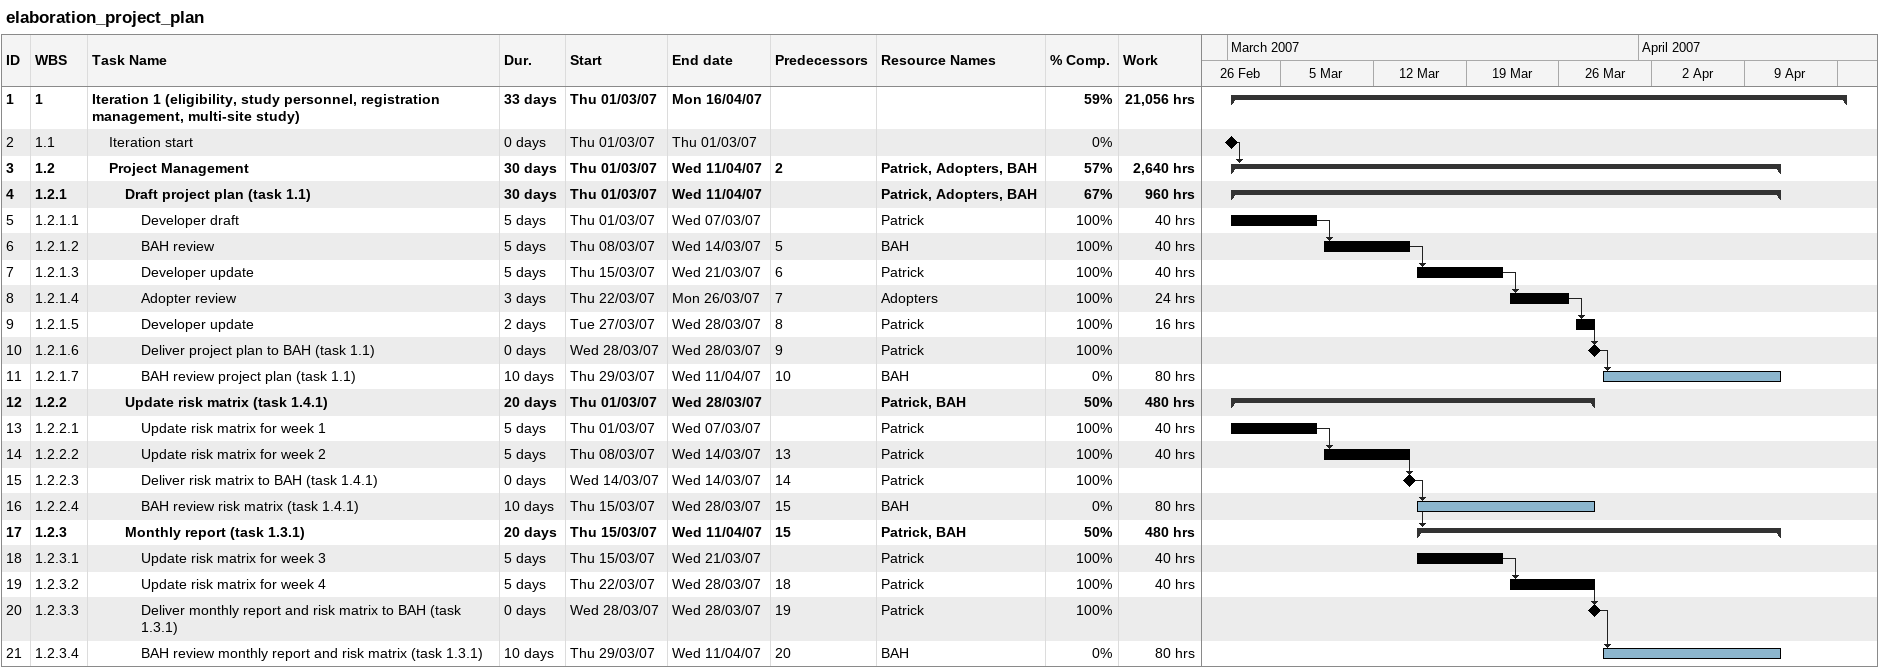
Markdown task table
elaboration_project_plan

| ID | WBS | Task | Duration | Start | Finish | Predecessors | Resources | % complete | Work (h) |
|---|---|---|---|---|---|---|---|---|---|
| 1 | 1 | **Iteration 1 (eligibility, study personnel, registration management, multi-site study)** | 33d | 2007-03-01 | 2007-04-16 |  |  | 59 | 21056 |
| 2 | 1.1 | Iteration start | 0d | 2007-03-01 | 2007-03-01 |  |  | 0 |  |
| 3 | 1.2 | **Project Management** | 30d | 2007-03-01 | 2007-04-11 | 2 | Patrick, Adopters, BAH | 57 | 2640 |
| 4 | 1.2.1 | **Draft project plan (task 1.1)** | 30d | 2007-03-01 | 2007-04-11 |  | Patrick, Adopters, BAH | 67 | 960 |
| 5 | 1.2.1.1 | Developer draft | 5d | 2007-03-01 | 2007-03-07 |  | Patrick | 100 | 40 |
| 6 | 1.2.1.2 | BAH review | 5d | 2007-03-08 | 2007-03-14 | 5 | BAH | 100 | 40 |
| 7 | 1.2.1.3 | Developer update | 5d | 2007-03-15 | 2007-03-21 | 6 | Patrick | 100 | 40 |
| 8 | 1.2.1.4 | Adopter review | 3d | 2007-03-22 | 2007-03-26 | 7 | Adopters | 100 | 24 |
| 9 | 1.2.1.5 | Developer update | 2d | 2007-03-27 | 2007-03-28 | 8 | Patrick | 100 | 16 |
| 10 | 1.2.1.6 | Deliver project plan to BAH (task 1.1) | 0d | 2007-03-28 | 2007-03-28 | 9 | Patrick | 100 |  |
| 11 | 1.2.1.7 | BAH review project plan (task 1.1) | 10d | 2007-03-29 | 2007-04-11 | 10 | BAH | 0 | 80 |
| 12 | 1.2.2 | **Update risk matrix (task 1.4.1)** | 20d | 2007-03-01 | 2007-03-28 |  | Patrick, BAH | 50 | 480 |
| 13 | 1.2.2.1 | Update risk matrix for week 1 | 5d | 2007-03-01 | 2007-03-07 |  | Patrick | 100 | 40 |
| 14 | 1.2.2.2 | Update risk matrix for week 2 | 5d | 2007-03-08 | 2007-03-14 | 13 | Patrick | 100 | 40 |
| 15 | 1.2.2.3 | Deliver risk matrix to BAH (task 1.4.1) | 0d | 2007-03-14 | 2007-03-14 | 14 | Patrick | 100 |  |
| 16 | 1.2.2.4 | BAH review risk matrix (task 1.4.1) | 10d | 2007-03-15 | 2007-03-28 | 15 | BAH | 0 | 80 |
| 17 | 1.2.3 | **Monthly report (task 1.3.1)** | 20d | 2007-03-15 | 2007-04-11 | 15 | Patrick, BAH | 50 | 480 |
| 18 | 1.2.3.1 | Update risk matrix for week 3 | 5d | 2007-03-15 | 2007-03-21 |  | Patrick | 100 | 40 |
| 19 | 1.2.3.2 | Update risk matrix for week 4 | 5d | 2007-03-22 | 2007-03-28 | 18 | Patrick | 100 | 40 |
| 20 | 1.2.3.3 | Deliver monthly report and risk matrix to BAH (task 1.3.1) | 0d | 2007-03-28 | 2007-03-28 | 19 | Patrick | 100 |  |
| 21 | 1.2.3.4 | BAH review monthly report and risk matrix (task 1.3.1) | 10d | 2007-03-29 | 2007-04-11 | 20 | BAH | 0 | 80 |
